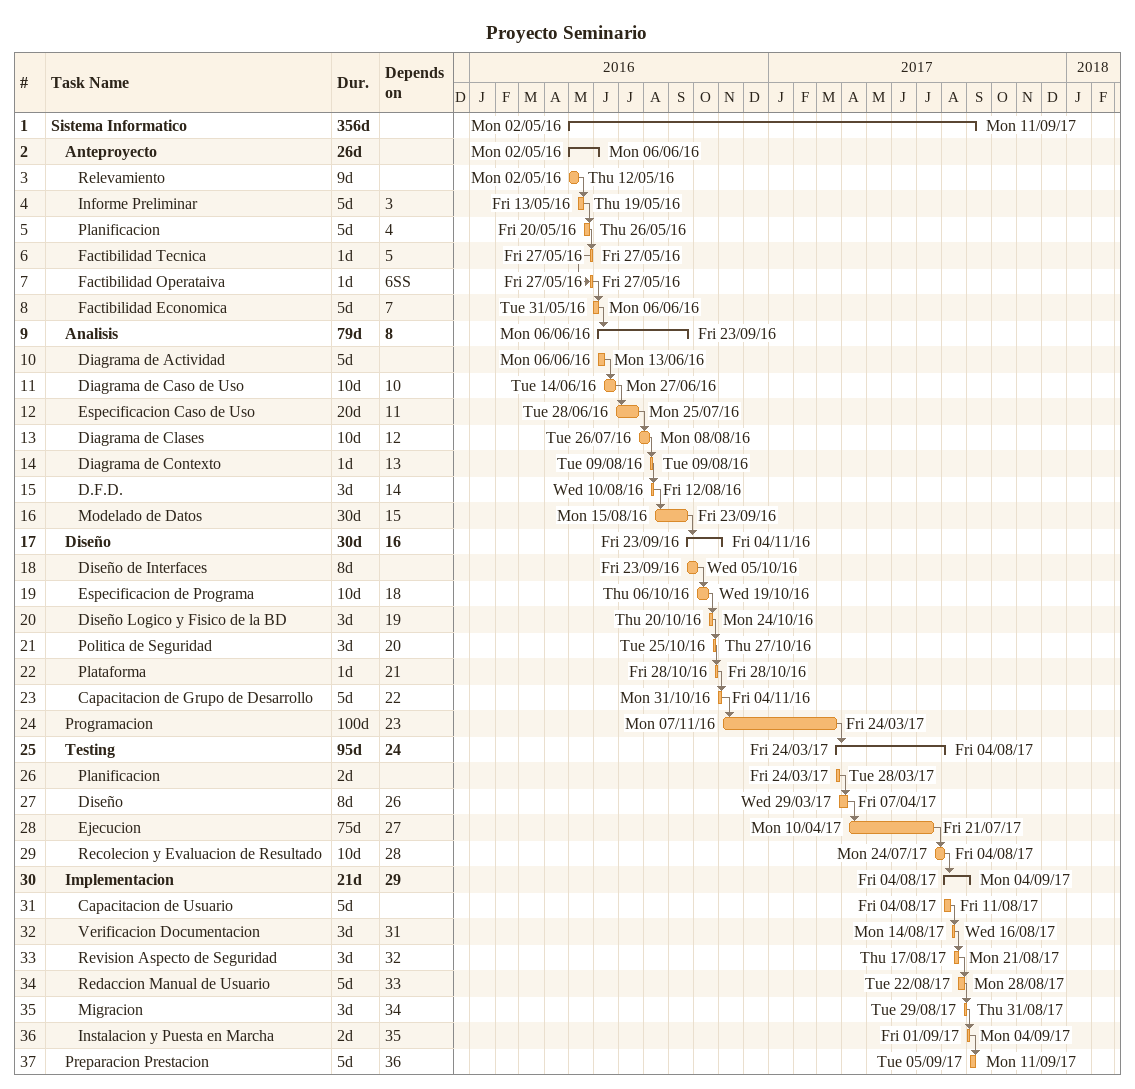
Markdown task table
Proyecto Seminario

| ID | Level | Task | Duration | Start | Finish | Predecessors |
|---|---|---|---|---|---|---|
| 1 | 1 | **Sistema Informatico** | 356d | 2016-05-02 | 2017-09-11 |  |
| 2 | 2 | **Anteproyecto** | 26d | 2016-05-02 | 2016-06-06 |  |
| 3 | 3 | Relevamiento | 9d | 2016-05-02 | 2016-05-12 |  |
| 4 | 3 | Informe Preliminar | 5d | 2016-05-13 | 2016-05-19 | 3 |
| 5 | 3 | Planificacion | 5d | 2016-05-20 | 2016-05-26 | 4 |
| 6 | 3 | Factibilidad Tecnica | 1d | 2016-05-27 | 2016-05-27 | 5 |
| 7 | 3 | Factibilidad Operataiva | 1d | 2016-05-27 | 2016-05-27 | 6SS |
| 8 | 3 | Factibilidad Economica | 5d | 2016-05-31 | 2016-06-06 | 7 |
| 9 | 2 | **Analisis** | 79d | 2016-06-06 | 2016-09-23 | 8 |
| 10 | 3 | Diagrama de Actividad | 5d | 2016-06-06 | 2016-06-13 |  |
| 11 | 3 | Diagrama de Caso de Uso | 10d | 2016-06-14 | 2016-06-27 | 10 |
| 12 | 3 | Especificacion Caso de Uso | 20d | 2016-06-28 | 2016-07-25 | 11 |
| 13 | 3 | Diagrama de Clases | 10d | 2016-07-26 | 2016-08-08 | 12 |
| 14 | 3 | Diagrama de Contexto | 1d | 2016-08-09 | 2016-08-09 | 13 |
| 15 | 3 | D.F.D. | 3d | 2016-08-10 | 2016-08-12 | 14 |
| 16 | 3 | Modelado de Datos | 30d | 2016-08-15 | 2016-09-23 | 15 |
| 17 | 2 | **Diseño** | 30d | 2016-09-23 | 2016-11-04 | 16 |
| 18 | 3 | Diseño de Interfaces | 8d | 2016-09-23 | 2016-10-05 |  |
| 19 | 3 | Especificacion de Programa | 10d | 2016-10-06 | 2016-10-19 | 18 |
| 20 | 3 | Diseño Logico y Fisico de la BD | 3d | 2016-10-20 | 2016-10-24 | 19 |
| 21 | 3 | Politica de Seguridad | 3d | 2016-10-25 | 2016-10-27 | 20 |
| 22 | 3 | Plataforma | 1d | 2016-10-28 | 2016-10-28 | 21 |
| 23 | 3 | Capacitacion de Grupo de Desarrollo | 5d | 2016-10-31 | 2016-11-04 | 22 |
| 24 | 2 | Programacion | 100d | 2016-11-07 | 2017-03-24 | 23 |
| 25 | 2 | **Testing** | 95d | 2017-03-24 | 2017-08-04 | 24 |
| 26 | 3 | Planificacion | 2d | 2017-03-24 | 2017-03-28 |  |
| 27 | 3 | Diseño | 8d | 2017-03-29 | 2017-04-07 | 26 |
| 28 | 3 | Ejecucion | 75d | 2017-04-10 | 2017-07-21 | 27 |
| 29 | 3 | Recolecion y Evaluacion de Resultado | 10d | 2017-07-24 | 2017-08-04 | 28 |
| 30 | 2 | **Implementacion** | 21d | 2017-08-04 | 2017-09-04 | 29 |
| 31 | 3 | Capacitacion de Usuario | 5d | 2017-08-04 | 2017-08-11 |  |
| 32 | 3 | Verificacion Documentacion | 3d | 2017-08-14 | 2017-08-16 | 31 |
| 33 | 3 | Revision Aspecto de Seguridad | 3d | 2017-08-17 | 2017-08-21 | 32 |
| 34 | 3 | Redaccion Manual de Usuario | 5d | 2017-08-22 | 2017-08-28 | 33 |
| 35 | 3 | Migracion | 3d | 2017-08-29 | 2017-08-31 | 34 |
| 36 | 3 | Instalacion y Puesta en Marcha | 2d | 2017-09-01 | 2017-09-04 | 35 |
| 37 | 2 | Preparacion Prestacion | 5d | 2017-09-05 | 2017-09-11 | 36 |
